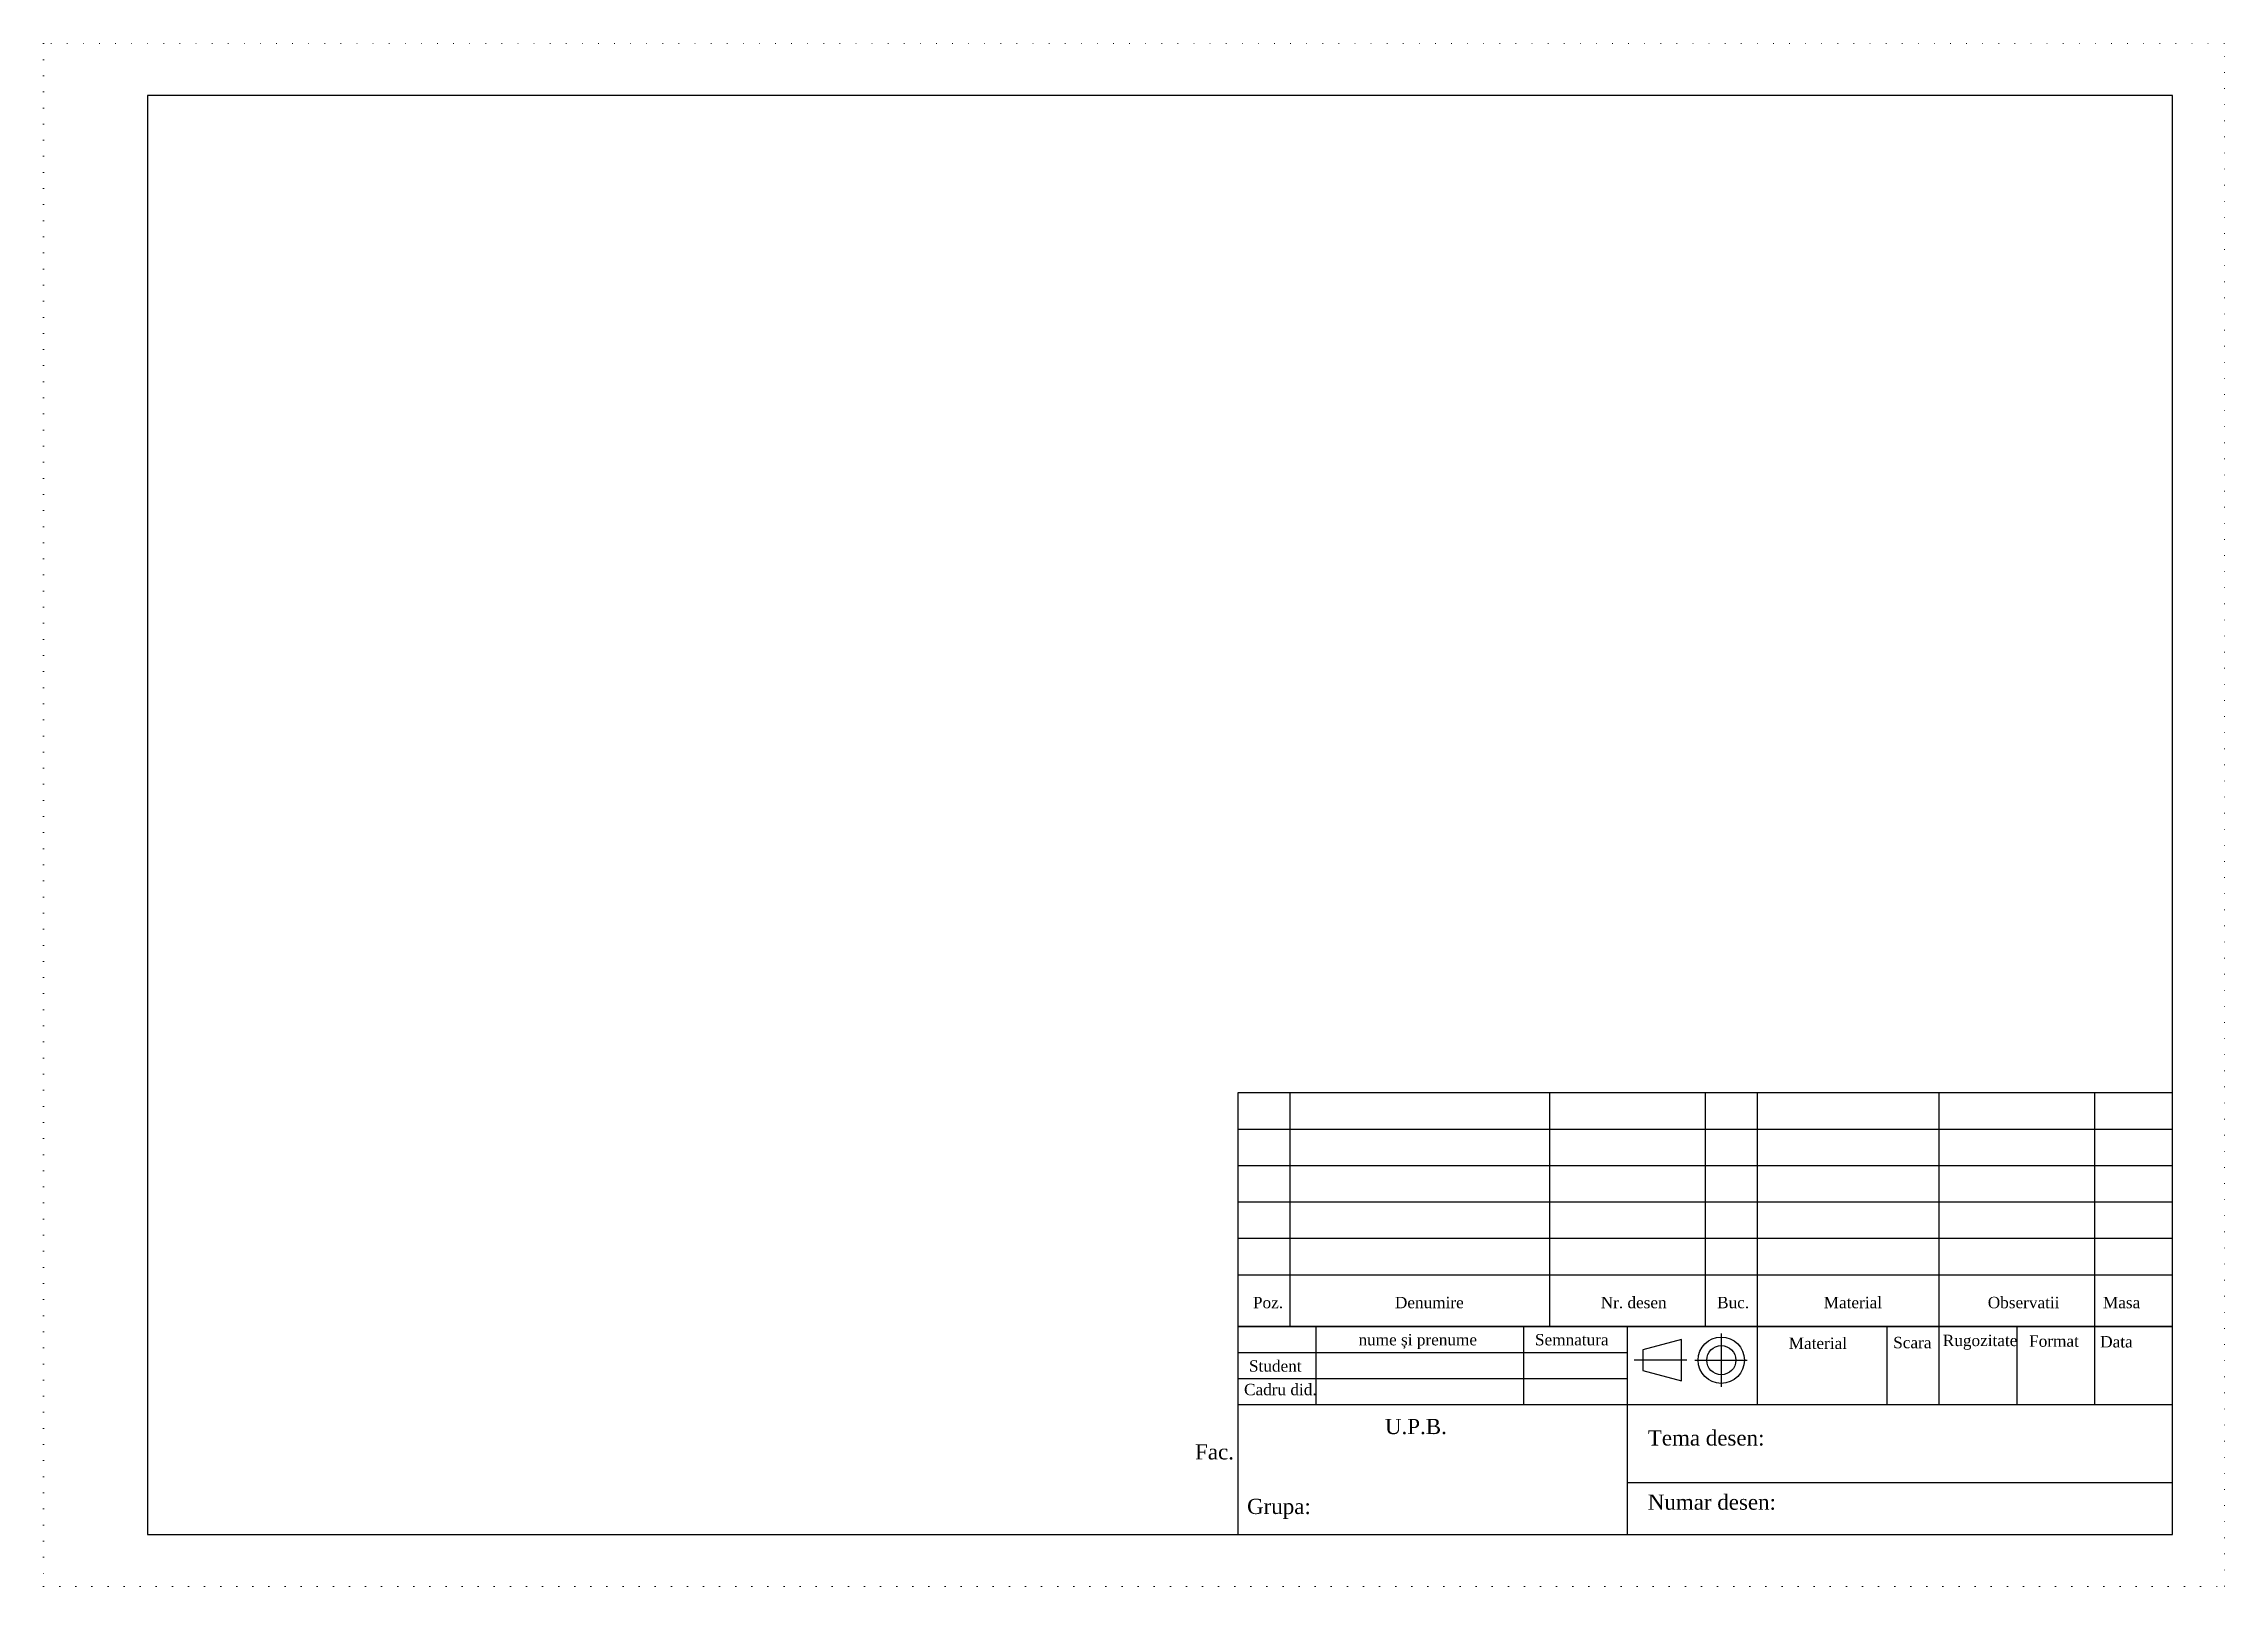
# Paper-space layout 'lay cu indicator' of a CAD drawing. Header units: millimetres. Extents: x -9 to 411, y -49 to 248.
import ezdxf

# ---------------------------------------------------------------- set-up
doc = ezdxf.new("R2010")
doc.units = ezdxf.units.MM
doc.header["$MEASUREMENT"] = 0
doc.linetypes.add('ACAD_ISO07W100', pattern=[3, 0, -3])
doc.layers.add('AJUTOR', color=254, linetype='Continuous', lineweight=0)
for name, color, linetype in [('chenar', 250, 'Continuous'), ('indicator', 7, 'Continuous'), ('tabel componenta', 172, 'Continuous')]:
    doc.layers.add(name, color=color, linetype=linetype)
doc.styles.get("Standard").update_dxf_attribs({"font": ''})
doc.styles.get('Standard').set_extended_font_data('Times New Roman Baltic')

psp = doc.layouts.new('lay cu indicator')

# ---------------------------------------------------------------- linework, layer by layer
at = {"layer": 'AJUTOR', "linetype": 'ACAD_ISO07W100'}
psp.add_lwpolyline([(411.04, -48.67), (411.04, 248.33), (-8.96, 248.33), (-8.96, -48.67)], close=True, dxfattribs=at)
at = {"layer": 'chenar', "lineweight": 30}
psp.add_lwpolyline([(401.04, -38.67), (401.04, 238.33), (11.04, 238.33), (11.04, -38.67)], close=True, dxfattribs=at)
at = {"layer": 'indicator', "lineweight": 30}
for p, q in [((401.04, 1.33), (221.04, 1.33)), ((296.04, 1.33), (296.04, -38.67)), ((221.04, -13.67), (401.04, -13.67)), ((296.04, -28.67), (401.04, -28.67))]:
    psp.add_line(p, q, dxfattribs=at)
at = {"layer": 'indicator'}
for p, q in [((236.04, 1.33), (236.04, -13.67)), ((276.04, 1.33), (276.04, -13.67)), ((314.15, 0.02), (314.15, -10.28)), ((321.04, 1.33), (321.04, -13.67)), ((346.04, 1.33), (346.04, -13.67)), ((356.04, 1.33), (356.04, -13.67)), ((371.04, 1.33), (371.04, -13.67)), ((386.04, 1.33), (386.04, -13.67)), ((221.04, -3.67), (296.04, -3.67)), ((306.5, -5.13), (306.5, -1.13)), ((307.52, -5.13), (297.4, -5.13)), ((309.04, -5.13), (319.12, -5.13)), ((221.04, -8.67), (296.04, -8.67))]:
    psp.add_line(p, q, dxfattribs=at)
at = {"layer": 'indicator', "lineweight": 30}
psp.add_lwpolyline([(216.04, -38.67), (401.04, -38.67), (401.04, 1.33), (221.04, 1.33), (221.04, -38.67)], dxfattribs=at)
at = {"layer": 'indicator'}
psp.add_lwpolyline([(299.06, -5.13), (299.06, -7.13), (306.5, -9.13), (306.5, -1.13), (299.06, -3.13)], close=True, dxfattribs=at)
for radius in [4.46, 2.81]:
    psp.add_circle((314.15, -5.13), radius, dxfattribs=at)
at = {"layer": 'tabel componenta', "lineweight": 30}
for p, q in [((401.04, 46.33), (221.04, 46.33)), ((221.04, 46.33), (221.04, 1.33)), ((231.04, 46.33), (231.04, 1.33)), ((281.04, 46.33), (281.04, 1.33)), ((311.04, 46.33), (311.04, 1.33)), ((321.04, 46.33), (321.04, 1.33)), ((356.04, 46.33), (356.04, 1.33)), ((386.04, 46.33), (386.04, 1.33)), ((401.04, 1.33), (401.04, 46.33)), ((221.04, 11.33), (401.04, 11.33)), ((221.04, 1.33), (401.04, 1.33))]:
    psp.add_line(p, q, dxfattribs=at)
at = {"layer": 'tabel componenta'}
for p, q in [((221.04, 39.33), (401.04, 39.33)), ((221.04, 32.33), (401.04, 32.33)), ((221.04, 25.33), (401.04, 25.33)), ((221.04, 18.33), (401.04, 18.33))]:
    psp.add_line(p, q, dxfattribs=at)

# ---------------------------------------------------------------- texts
at = {"layer": 'indicator'}
for s, height, p in [('nume și prenume', 2.1946, (244.28, -2.28)), ('Semnatura', 2.195, (278.26, -2.28)), ('Material', 2.195, (327.13, -2.97)), ('Scara', 2.195, (347.26, -2.83)), ('Rugozitate', 2.195, (356.81, -2.42)), ('Data', 2.195, (387.12, -2.68)), ('Student', 2.195, (223.18, -7.34)), ('Cadru did.', 2.195, (222.23, -11.88)), ('Tema desen:', 2.9261, (300, -21.56)), ('Grupa:', 2.926, (222.82, -34.74)), ('Numar desen:', 2.9261, (300, -33.92))]:
    psp.add_text(s, height=height, dxfattribs=at).set_placement(p)
for s, width, heights, insert, char_height, attachment_point in [('{\\fTimes New Roman Baltic|b0|i0|c238|p18;F\\fTimes New Roman Baltic|b0|i0|c186|p18;ormat}', 9.3916, [0], (373.44, -0.35), 2.1946, 1), ('{\\fTimes New Roman Baltic|b0|i0|c186|p18;U.P.B.\\P\\pxqj;\\fTimes New Roman Baltic|b0|i0|c238|p18;Fac. \\fTimes New Roman Baltic|b0|i0|c186|p18; }', 85.0556, [24.01], (255.33, -20.37), 2.9261, 5)]:
    psp.add_mtext_dynamic_manual_height_columns(s, width=width, gutter_width=25, heights=heights, dxfattribs=dict(at, insert=insert, char_height=char_height, attachment_point=attachment_point))
at = {"layer": 'tabel componenta'}
for s, p in [('Poz.', (223.95, 4.87)), ('Denumire', (251.29, 4.87)), ('Nr. desen', (290.92, 4.87)), ('Buc.', (313.34, 4.87)), ('Material', (333.87, 4.87)), ('Observatii', (365.47, 4.87)), ('Masa', (387.65, 4.87))]:
    psp.add_text(s, height=2.195, dxfattribs=at).set_placement(p)

doc.saveas('drawing.dxf')
